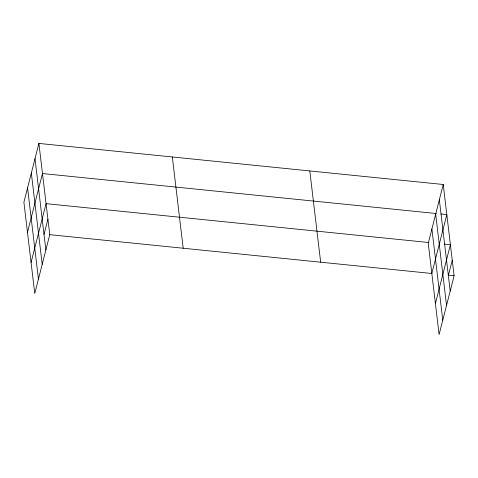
<?xml version="1.0" encoding="UTF-8"?>
<svg xmlns="http://www.w3.org/2000/svg" width="478" height="478" viewBox="0 0 478 478"><rect width="100%" height="100%" fill="white"/><g stroke="black" fill="none" stroke-linecap="round" stroke-linejoin="round"><path stroke-width="0.72" d="M38.897 143.418L23.9 202.248L34.769 293.51L49.76 234.68L38.897 143.418L443.231 184.49L454.1 275.752L439.103 334.582L428.24 243.32L443.231 184.49M27.485 232.362L42.482 173.538L436.444 213.552M31.07 262.482L46.067 203.652L428.909 242.537M44.018 234.447L47.914 219.169M431.825 273.434L446.822 214.604L440.889 214.007M435.41 303.554L450.407 244.724L444.474 244.121M448.358 275.519L452.254 260.241M49.76 234.68L431.861 273.494M448.167 275.149L454.1 275.752M439.342 199.768L450.204 291.036M435.673 214.144L446.542 305.406M431.903 228.95L442.765 320.212M309.804 170.939L320.666 262.201M172.325 156.969L183.194 248.237M35.002 158.702L45.864 249.964M31.339 173.072L42.201 264.334M27.563 187.878L38.431 279.14"/></g></svg>
